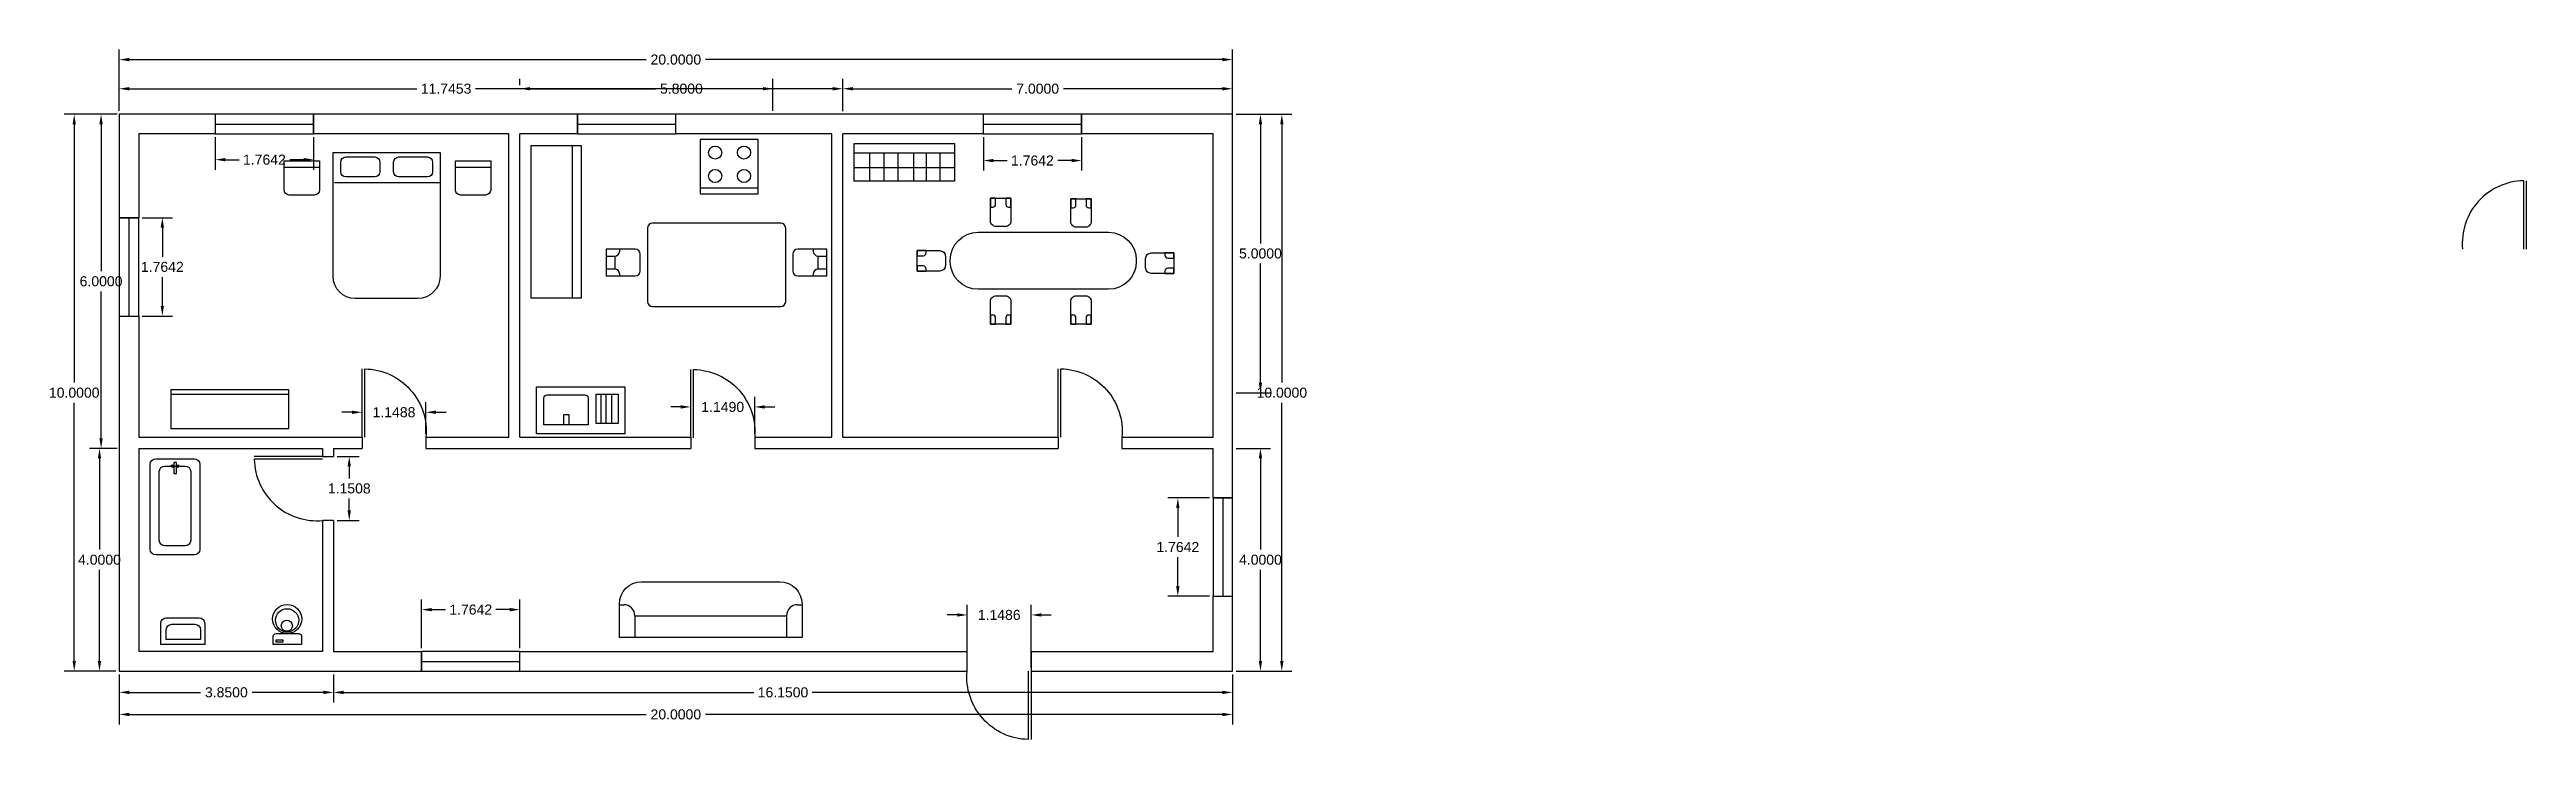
# Model space of a CAD drawing. Header units: millimetres. Extents: x 6.3 to 50.8, y 1.3 to 13.7.
import ezdxf

# ---------------------------------------------------------------- set-up
doc = ezdxf.new("R2010")
doc.units = ezdxf.units.MM
doc.header["$MEASUREMENT"] = 0
for name, color, linetype in [('Baie', 231, 'Continuous'), ('Bucatarie', 220, 'Continuous'), ('CamerBirouri', 34, 'Continuous'), ('cote', 140, 'Continuous'), ('fereastra', 30, 'Continuous'), ('MobilierDormitor', 10, 'Continuous'), ('MobilierLiving', 80, 'Continuous')]:
    doc.layers.add(name, color=color, linetype=linetype)
doc.layers.add('pereti', color=7, linetype='Continuous', true_color=0xfaf73d)
doc.styles.get("Standard").update_dxf_attribs({"font": 'arial.ttf'})
doc.dimstyles.get("Standard").update_dxf_attribs({"dimtxt": 0.18, "dimasz": 0.18, "dimexe": 0.18, "dimexo": 0.0625, "dimgap": 0.09, "dimtad": 0, "dimtih": 1, "dimtoh": 1, "dimdec": 4, "dimzin": 0, "dimdsep": 46, "dimtxsty": 'Standard', "dimcen": 0.09, "dimadec": 0, "dimazin": 0, "dimtfac": 1, "dimtdec": 4, "dimtofl": 0, "dimtmove": 0, "dimatfit": 3, "dimfxl": 1, "dimtolj": 1, "dimtzin": 0, "dimarcsym": 0})

# ---------------------------------------------------------------- blocks, each defined once
blk = doc.blocks.new('*D1')
at = {"layer": 'cote', "color": 0, "lineweight": -2, "transparency": 16777216}
for p, q in [((7.513, 12.596), (7.513, 13.695)), ((7.693, 13.515), (16.978, 13.515)), ((27.333, 13.515), (18.048, 13.515)), ((27.513, 12.596), (27.513, 13.695))]:
    blk.add_line(p, q, dxfattribs=at)
at = {"layer": 'cote', "color": 0, "transparency": 16777216}
for points in [[(7.693, 13.545), (7.693, 13.485), (7.513, 13.515)], [(27.333, 13.545), (27.333, 13.485), (27.513, 13.515)]]:
    blk.add_solid(points, dxfattribs=at)
at = {"layer": 'Defpoints', "color": 0, "transparency": 16777216}
for p in [(27.513, 13.515), (7.513, 12.533), (27.513, 12.533)]:
    blk.add_point(p, dxfattribs=at)
at = {"layer": 'cote', "color": 0, "transparency": 16777216, "insert": (17.513, 13.515), "char_height": 0.18, "attachment_point": 5}
blk.add_mtext('\\A1;20.0000', dxfattribs=at)
blk = doc.blocks.new('*D2')
at = {"layer": 'cote', "color": 0, "lineweight": -2, "transparency": 16777216}
for p, q in [((7.513, 12.596), (7.513, 13.172)), ((7.693, 12.992), (12.861, 12.992)), ((19.078, 12.992), (13.911, 12.992)), ((19.258, 12.596), (19.258, 13.172))]:
    blk.add_line(p, q, dxfattribs=at)
at = {"layer": 'cote', "color": 0, "transparency": 16777216}
for points in [[(7.693, 13.022), (7.693, 12.962), (7.513, 12.992)], [(19.078, 13.022), (19.078, 12.962), (19.258, 12.992)]]:
    blk.add_solid(points, dxfattribs=at)
at = {"layer": 'Defpoints', "color": 0, "transparency": 16777216}
for p in [(19.258, 12.992), (7.513, 12.533), (19.258, 12.533)]:
    blk.add_point(p, dxfattribs=at)
at = {"layer": 'cote', "color": 0, "transparency": 16777216, "insert": (13.386, 12.992), "char_height": 0.18, "attachment_point": 5}
blk.add_mtext('\\A1;11.7453', dxfattribs=at)
blk = doc.blocks.new('*D3')
at = {"layer": 'cote', "color": 0, "lineweight": -2, "transparency": 16777216}
for p, q in [((14.713, 13.055), (14.713, 13.172)), ((14.893, 12.992), (17.15, 12.992)), ((20.333, 12.992), (18.076, 12.992)), ((20.513, 13.055), (20.513, 13.172))]:
    blk.add_line(p, q, dxfattribs=at)
at = {"layer": 'cote', "color": 0, "transparency": 16777216}
for points in [[(14.893, 13.022), (14.893, 12.962), (14.713, 12.992)], [(20.333, 13.022), (20.333, 12.962), (20.513, 12.992)]]:
    blk.add_solid(points, dxfattribs=at)
at = {"layer": 'Defpoints', "color": 0, "transparency": 16777216}
for p in [(14.713, 12.992), (20.513, 12.992), (20.513, 12.992)]:
    blk.add_point(p, dxfattribs=at)
at = {"layer": 'cote', "color": 0, "transparency": 16777216, "insert": (17.613, 12.992), "char_height": 0.18, "attachment_point": 5}
blk.add_mtext('\\A1;5.8000', dxfattribs=at)
blk = doc.blocks.new('*D4')
at = {"layer": 'cote', "color": 0, "lineweight": -2, "transparency": 16777216}
for p, q in [((20.513, 12.587), (20.513, 13.172)), ((20.693, 12.992), (23.55, 12.992)), ((27.333, 12.992), (24.476, 12.992)), ((27.513, 12.246), (27.513, 13.172))]:
    blk.add_line(p, q, dxfattribs=at)
at = {"layer": 'cote', "color": 0, "transparency": 16777216}
for points in [[(20.693, 13.022), (20.693, 12.962), (20.513, 12.992)], [(27.333, 13.022), (27.333, 12.962), (27.513, 12.992)]]:
    blk.add_solid(points, dxfattribs=at)
at = {"layer": 'Defpoints', "color": 0, "transparency": 16777216}
for p in [(27.513, 12.992), (20.513, 12.524), (27.513, 12.183)]:
    blk.add_point(p, dxfattribs=at)
at = {"layer": 'cote', "color": 0, "transparency": 16777216, "insert": (24.013, 12.992), "char_height": 0.18, "attachment_point": 5}
blk.add_mtext('\\A1;7.0000', dxfattribs=at)
blk = doc.blocks.new('*D5')
at = {"layer": 'cote', "color": 0, "lineweight": -2, "transparency": 16777216}
for p, q in [((7.451, 12.533), (6.525, 12.533)), ((6.705, 12.353), (6.705, 7.715)), ((6.705, 2.713), (6.705, 7.351)), ((7.451, 2.533), (6.525, 2.533))]:
    blk.add_line(p, q, dxfattribs=at)
at = {"layer": 'cote', "color": 0, "transparency": 16777216}
for points in [[(6.675, 12.353), (6.735, 12.353), (6.705, 12.533)], [(6.675, 2.713), (6.735, 2.713), (6.705, 2.533)]]:
    blk.add_solid(points, dxfattribs=at)
at = {"layer": 'Defpoints', "color": 0, "transparency": 16777216}
for p in [(6.705, 12.533), (7.513, 12.533), (7.513, 2.533)]:
    blk.add_point(p, dxfattribs=at)
at = {"layer": 'cote', "color": 0, "transparency": 16777216, "insert": (6.705, 7.533), "char_height": 0.18, "attachment_point": 5}
blk.add_mtext('\\A1;10.0000', dxfattribs=at)
blk = doc.blocks.new('*D6')
at = {"layer": 'cote', "color": 0, "lineweight": -2, "transparency": 16777216}
for p, q in [((7.479, 12.533), (7.007, 12.533)), ((7.187, 12.353), (7.187, 9.715)), ((7.187, 6.713), (7.187, 9.351)), ((7.479, 6.533), (7.007, 6.533))]:
    blk.add_line(p, q, dxfattribs=at)
at = {"layer": 'cote', "color": 0, "transparency": 16777216}
for points in [[(7.157, 12.353), (7.217, 12.353), (7.187, 12.533)], [(7.157, 6.713), (7.217, 6.713), (7.187, 6.533)]]:
    blk.add_solid(points, dxfattribs=at)
at = {"layer": 'Defpoints', "color": 0, "transparency": 16777216}
for p in [(7.541, 12.533), (7.187, 6.533), (7.541, 6.533)]:
    blk.add_point(p, dxfattribs=at)
at = {"layer": 'cote', "color": 0, "transparency": 16777216, "insert": (7.187, 9.533), "char_height": 0.18, "attachment_point": 5}
blk.add_mtext('\\A1;6.0000', dxfattribs=at)
blk = doc.blocks.new('*D7')
at = {"layer": 'cote', "color": 0, "lineweight": -2, "transparency": 16777216}
for p, q in [((7.451, 6.533), (6.979, 6.533)), ((7.159, 6.353), (7.159, 4.715)), ((7.159, 2.713), (7.159, 4.351)), ((7.451, 2.533), (6.979, 2.533))]:
    blk.add_line(p, q, dxfattribs=at)
at = {"layer": 'cote', "color": 0, "transparency": 16777216}
for points in [[(7.129, 6.353), (7.189, 6.353), (7.159, 6.533)], [(7.129, 2.713), (7.189, 2.713), (7.159, 2.533)]]:
    blk.add_solid(points, dxfattribs=at)
at = {"layer": 'Defpoints', "color": 0, "transparency": 16777216}
for p in [(7.513, 6.533), (7.159, 2.533), (7.513, 2.533)]:
    blk.add_point(p, dxfattribs=at)
at = {"layer": 'cote', "color": 0, "transparency": 16777216, "insert": (7.159, 4.533), "char_height": 0.18, "attachment_point": 5}
blk.add_mtext('\\A1;4.0000', dxfattribs=at)
blk = doc.blocks.new('*D8')
at = {"layer": 'cote', "color": 0, "lineweight": -2, "transparency": 16777216}
for p, q in [((7.513, 2.471), (7.513, 1.575)), ((27.513, 2.471), (27.513, 1.575)), ((7.693, 1.755), (16.978, 1.755)), ((27.333, 1.755), (18.048, 1.755))]:
    blk.add_line(p, q, dxfattribs=at)
at = {"layer": 'cote', "color": 0, "transparency": 16777216}
for points in [[(7.693, 1.785), (7.693, 1.725), (7.513, 1.755)], [(27.333, 1.785), (27.333, 1.725), (27.513, 1.755)]]:
    blk.add_solid(points, dxfattribs=at)
at = {"layer": 'Defpoints', "color": 0, "transparency": 16777216}
for p in [(7.513, 2.533), (27.513, 2.533), (27.513, 1.755)]:
    blk.add_point(p, dxfattribs=at)
at = {"layer": 'cote', "color": 0, "transparency": 16777216, "insert": (17.513, 1.755), "char_height": 0.18, "attachment_point": 5}
blk.add_mtext('\\A1;20.0000', dxfattribs=at)
blk = doc.blocks.new('*D13')
at = {"layer": 'cote', "color": 0, "lineweight": -2, "transparency": 16777216}
for p, q in [((27.576, 12.533), (28.579, 12.533)), ((28.399, 12.353), (28.399, 7.715)), ((28.399, 2.713), (28.399, 7.351)), ((27.576, 2.533), (28.579, 2.533))]:
    blk.add_line(p, q, dxfattribs=at)
at = {"layer": 'cote', "color": 0, "transparency": 16777216}
for points in [[(28.369, 12.353), (28.429, 12.353), (28.399, 12.533)], [(28.369, 2.713), (28.429, 2.713), (28.399, 2.533)]]:
    blk.add_solid(points, dxfattribs=at)
at = {"layer": 'Defpoints', "color": 0, "transparency": 16777216}
for p in [(27.513, 12.533), (28.399, 12.533), (27.513, 2.533)]:
    blk.add_point(p, dxfattribs=at)
at = {"layer": 'cote', "color": 0, "transparency": 16777216, "insert": (28.399, 7.533), "char_height": 0.18, "attachment_point": 5}
blk.add_mtext('\\A1;10.0000', dxfattribs=at)
blk = doc.blocks.new('*D14')
at = {"layer": 'cote', "color": 0, "lineweight": -2, "transparency": 16777216}
for p, q in [((27.576, 12.533), (28.195, 12.533)), ((28.015, 12.353), (28.015, 10.215)), ((28.015, 7.713), (28.015, 9.851)), ((27.576, 7.533), (28.195, 7.533))]:
    blk.add_line(p, q, dxfattribs=at)
at = {"layer": 'cote', "color": 0, "transparency": 16777216}
for points in [[(27.985, 12.353), (28.045, 12.353), (28.015, 12.533)], [(27.985, 7.713), (28.045, 7.713), (28.015, 7.533)]]:
    blk.add_solid(points, dxfattribs=at)
at = {"layer": 'Defpoints', "color": 0, "transparency": 16777216}
for p in [(27.513, 12.533), (27.513, 7.533), (28.015, 7.533)]:
    blk.add_point(p, dxfattribs=at)
at = {"layer": 'cote', "color": 0, "transparency": 16777216, "insert": (28.015, 10.033), "char_height": 0.18, "attachment_point": 5}
blk.add_mtext('\\A1;5.0000', dxfattribs=at)
blk = doc.blocks.new('*D15')
at = {"layer": 'cote', "color": 0, "lineweight": -2, "transparency": 16777216}
for p, q in [((27.576, 6.533), (28.195, 6.533)), ((28.015, 6.353), (28.015, 4.715)), ((28.015, 2.713), (28.015, 4.351)), ((27.576, 2.533), (28.195, 2.533))]:
    blk.add_line(p, q, dxfattribs=at)
at = {"layer": 'cote', "color": 0, "transparency": 16777216}
for points in [[(27.985, 6.353), (28.045, 6.353), (28.015, 6.533)], [(27.985, 2.713), (28.045, 2.713), (28.015, 2.533)]]:
    blk.add_solid(points, dxfattribs=at)
at = {"layer": 'Defpoints', "color": 0, "transparency": 16777216}
for p in [(27.513, 6.533), (28.015, 6.533), (27.513, 2.533)]:
    blk.add_point(p, dxfattribs=at)
at = {"layer": 'cote', "color": 0, "transparency": 16777216, "insert": (28.015, 4.533), "char_height": 0.18, "attachment_point": 5}
blk.add_mtext('\\A1;4.0000', dxfattribs=at)
blk = doc.blocks.new('*D16')
at = {"layer": 'cote', "color": 0, "lineweight": -2, "transparency": 16777216}
for p, q in [((7.513, 2.471), (7.513, 1.972)), ((11.363, 2.471), (11.363, 1.972)), ((7.693, 2.152), (8.975, 2.152)), ((11.183, 2.152), (9.901, 2.152))]:
    blk.add_line(p, q, dxfattribs=at)
at = {"layer": 'cote', "color": 0, "transparency": 16777216}
for points in [[(7.693, 2.182), (7.693, 2.122), (7.513, 2.152)], [(11.183, 2.182), (11.183, 2.122), (11.363, 2.152)]]:
    blk.add_solid(points, dxfattribs=at)
at = {"layer": 'Defpoints', "color": 0, "transparency": 16777216}
for p in [(7.513, 2.533), (11.363, 2.533), (11.363, 2.152)]:
    blk.add_point(p, dxfattribs=at)
at = {"layer": 'cote', "color": 0, "transparency": 16777216, "insert": (9.438, 2.152), "char_height": 0.18, "attachment_point": 5}
blk.add_mtext('\\A1;3.8500', dxfattribs=at)
blk = doc.blocks.new('*D17')
at = {"layer": 'cote', "color": 0, "lineweight": -2, "transparency": 16777216}
for p, q in [((11.363, 2.471), (11.363, 1.971)), ((27.513, 2.471), (27.513, 1.971)), ((11.543, 2.151), (18.913, 2.151)), ((27.333, 2.151), (19.963, 2.151))]:
    blk.add_line(p, q, dxfattribs=at)
at = {"layer": 'cote', "color": 0, "transparency": 16777216}
for points in [[(11.543, 2.181), (11.543, 2.121), (11.363, 2.151)], [(27.333, 2.181), (27.333, 2.121), (27.513, 2.151)]]:
    blk.add_solid(points, dxfattribs=at)
at = {"layer": 'Defpoints', "color": 0, "transparency": 16777216}
for p in [(11.363, 2.533), (27.513, 2.533), (27.513, 2.151)]:
    blk.add_point(p, dxfattribs=at)
at = {"layer": 'cote', "color": 0, "transparency": 16777216, "insert": (19.438, 2.151), "char_height": 0.18, "attachment_point": 5}
blk.add_mtext('\\A1;16.1500', dxfattribs=at)
blk = doc.blocks.new('usa')
at = {"layer": 'cote'}
for p, q in [((-0.065, -0.004), (-0.065, 1.224)), ((-0.015, -0.004), (-0.015, 1.224))]:
    blk.add_line(p, q, dxfattribs=at)
blk.add_arc((-0.045, 0.101), 1.123, 91.01, 185.3438, dxfattribs=at)
blk = doc.blocks.new('fereastra')
at = {"layer": 'fereastra'}
for p, q in [((0, 0.35), (-1.764, 0.35)), ((-1.764, 0.35), (-1.764, 0)), ((-1.764, 0.175), (0, 0.175)), ((-1.764, 0), (0, 0)), ((0, 0), (0, 0.35))]:
    blk.add_line(p, q, dxfattribs=at)
blk = doc.blocks.new('*D20')
at = {"layer": 'cote', "color": 0, "lineweight": -2, "transparency": 16777216}
for p, q in [((9.239, 12.121), (9.239, 11.538)), ((11.004, 12.121), (11.004, 11.538)), ((9.419, 11.718), (9.667, 11.718)), ((10.824, 11.718), (10.576, 11.718))]:
    blk.add_line(p, q, dxfattribs=at)
at = {"layer": 'cote', "color": 0, "transparency": 16777216}
for points in [[(9.419, 11.748), (9.419, 11.688), (9.239, 11.718)], [(10.824, 11.748), (10.824, 11.688), (11.004, 11.718)]]:
    blk.add_solid(points, dxfattribs=at)
at = {"layer": 'Defpoints', "color": 0, "transparency": 16777216}
for p in [(9.239, 12.183), (11.004, 12.183), (11.004, 11.718)]:
    blk.add_point(p, dxfattribs=at)
at = {"layer": 'cote', "color": 0, "transparency": 16777216, "insert": (10.122, 11.718), "char_height": 0.18, "attachment_point": 5}
blk.add_mtext('\\A1;1.7642', dxfattribs=at)
blk = doc.blocks.new('*D21')
at = {"layer": 'cote', "color": 0, "lineweight": -2, "transparency": 16777216}
for p, q in [((7.926, 10.674), (8.468, 10.674)), ((8.288, 10.494), (8.288, 9.974)), ((8.288, 9.09), (8.288, 9.61)), ((7.926, 8.91), (8.468, 8.91))]:
    blk.add_line(p, q, dxfattribs=at)
at = {"layer": 'cote', "color": 0, "transparency": 16777216}
for points in [[(8.258, 10.494), (8.318, 10.494), (8.288, 10.674)], [(8.258, 9.09), (8.318, 9.09), (8.288, 8.91)]]:
    blk.add_solid(points, dxfattribs=at)
at = {"layer": 'Defpoints', "color": 0, "transparency": 16777216}
for p in [(7.863, 10.674), (7.863, 8.91), (8.288, 8.91)]:
    blk.add_point(p, dxfattribs=at)
at = {"layer": 'cote', "color": 0, "transparency": 16777216, "insert": (8.288, 9.792), "char_height": 0.18, "attachment_point": 5}
blk.add_mtext('\\A1;1.7642', dxfattribs=at)
blk = doc.blocks.new('*D22')
at = {"layer": 'cote', "color": 0, "lineweight": -2, "transparency": 16777216}
for p, q in [((11.695, 7.182), (11.515, 7.182)), ((11.875, 6.796), (11.875, 7.362)), ((13.024, 6.796), (13.024, 7.362)), ((13.204, 7.182), (13.384, 7.182))]:
    blk.add_line(p, q, dxfattribs=at)
at = {"layer": 'cote', "color": 0, "transparency": 16777216}
for points in [[(11.695, 7.212), (11.695, 7.152), (11.875, 7.182)], [(13.204, 7.212), (13.204, 7.152), (13.024, 7.182)]]:
    blk.add_solid(points, dxfattribs=at)
at = {"layer": 'Defpoints', "color": 0, "transparency": 16777216}
for p in [(13.024, 7.182), (11.875, 6.733), (13.024, 6.733)]:
    blk.add_point(p, dxfattribs=at)
at = {"layer": 'cote', "color": 0, "transparency": 16777216, "insert": (12.45, 7.182), "char_height": 0.18, "attachment_point": 5}
blk.add_mtext('\\A1;1.1488', dxfattribs=at)
blk = doc.blocks.new('*D23')
at = {"layer": 'cote', "color": 0, "lineweight": -2, "transparency": 16777216}
for p, q in [((11.426, 6.389), (11.826, 6.389)), ((11.646, 6.209), (11.646, 5.995)), ((11.646, 5.418), (11.646, 5.631)), ((11.426, 5.238), (11.826, 5.238))]:
    blk.add_line(p, q, dxfattribs=at)
at = {"layer": 'cote', "color": 0, "transparency": 16777216}
for points in [[(11.616, 6.209), (11.676, 6.209), (11.646, 6.389)], [(11.616, 5.418), (11.676, 5.418), (11.646, 5.238)]]:
    blk.add_solid(points, dxfattribs=at)
at = {"layer": 'Defpoints', "color": 0, "transparency": 16777216}
for p in [(11.363, 6.389), (11.363, 5.238), (11.646, 5.238)]:
    blk.add_point(p, dxfattribs=at)
at = {"layer": 'cote', "color": 0, "transparency": 16777216, "insert": (11.646, 5.813), "char_height": 0.18, "attachment_point": 5}
blk.add_mtext('\\A1;1.1508', dxfattribs=at)
blk = doc.blocks.new('*D24')
at = {"layer": 'cote', "color": 0, "lineweight": -2, "transparency": 16777216}
for p, q in [((12.946, 2.946), (12.946, 3.817)), ((13.126, 3.637), (13.374, 3.637)), ((14.53, 3.637), (14.282, 3.637)), ((14.71, 2.946), (14.71, 3.817))]:
    blk.add_line(p, q, dxfattribs=at)
at = {"layer": 'cote', "color": 0, "transparency": 16777216}
for points in [[(13.126, 3.667), (13.126, 3.607), (12.946, 3.637)], [(14.53, 3.667), (14.53, 3.607), (14.71, 3.637)]]:
    blk.add_solid(points, dxfattribs=at)
at = {"layer": 'Defpoints', "color": 0, "transparency": 16777216}
for p in [(14.71, 3.637), (12.946, 2.883), (14.71, 2.883)]:
    blk.add_point(p, dxfattribs=at)
at = {"layer": 'cote', "color": 0, "transparency": 16777216, "insert": (13.828, 3.637), "char_height": 0.18, "attachment_point": 5}
blk.add_mtext('\\A1;1.7642', dxfattribs=at)
blk = doc.blocks.new('*D26')
at = {"layer": 'cote', "color": 0, "lineweight": -2, "transparency": 16777216}
for p, q in [((22.748, 2.596), (22.748, 3.722)), ((23.897, 2.596), (23.897, 3.722)), ((22.568, 3.542), (22.388, 3.542)), ((24.077, 3.542), (24.257, 3.542))]:
    blk.add_line(p, q, dxfattribs=at)
at = {"layer": 'cote', "color": 0, "transparency": 16777216}
for points in [[(22.568, 3.572), (22.568, 3.512), (22.748, 3.542)], [(24.077, 3.572), (24.077, 3.512), (23.897, 3.542)]]:
    blk.add_solid(points, dxfattribs=at)
at = {"layer": 'Defpoints', "color": 0, "transparency": 16777216}
for p in [(23.897, 3.542), (22.748, 2.533), (23.897, 2.533)]:
    blk.add_point(p, dxfattribs=at)
at = {"layer": 'cote', "color": 0, "transparency": 16777216, "insert": (23.322, 3.542), "char_height": 0.18, "attachment_point": 5}
blk.add_mtext('\\A1;1.1486', dxfattribs=at)
blk = doc.blocks.new('*D27')
at = {"layer": 'cote', "color": 0, "lineweight": -2, "transparency": 16777216}
for p, q in [((27.101, 5.643), (26.351, 5.643)), ((26.531, 5.463), (26.531, 4.943)), ((26.531, 4.059), (26.531, 4.579)), ((27.101, 3.879), (26.351, 3.879))]:
    blk.add_line(p, q, dxfattribs=at)
at = {"layer": 'cote', "color": 0, "transparency": 16777216}
for points in [[(26.501, 5.463), (26.561, 5.463), (26.531, 5.643)], [(26.501, 4.059), (26.561, 4.059), (26.531, 3.879)]]:
    blk.add_solid(points, dxfattribs=at)
at = {"layer": 'Defpoints', "color": 0, "transparency": 16777216}
for p in [(26.531, 5.643), (27.163, 5.643), (27.163, 3.879)]:
    blk.add_point(p, dxfattribs=at)
at = {"layer": 'cote', "color": 0, "transparency": 16777216, "insert": (26.531, 4.761), "char_height": 0.18, "attachment_point": 5}
blk.add_mtext('\\A1;1.7642', dxfattribs=at)
blk = doc.blocks.new('*D29')
at = {"layer": 'cote', "color": 0, "lineweight": -2, "transparency": 16777216}
for p, q in [((17.6, 7.277), (17.42, 7.277)), ((17.78, 6.796), (17.78, 7.457)), ((18.929, 6.796), (18.929, 7.457)), ((19.109, 7.277), (19.289, 7.277))]:
    blk.add_line(p, q, dxfattribs=at)
at = {"layer": 'cote', "color": 0, "transparency": 16777216}
for points in [[(17.6, 7.307), (17.6, 7.247), (17.78, 7.277)], [(19.109, 7.307), (19.109, 7.247), (18.929, 7.277)]]:
    blk.add_solid(points, dxfattribs=at)
at = {"layer": 'Defpoints', "color": 0, "transparency": 16777216}
for p in [(17.78, 7.277), (17.78, 6.733), (18.929, 6.733)]:
    blk.add_point(p, dxfattribs=at)
at = {"layer": 'cote', "color": 0, "transparency": 16777216, "insert": (18.355, 7.277), "char_height": 0.18, "attachment_point": 5}
blk.add_mtext('\\A1;1.1490', dxfattribs=at)
blk = doc.blocks.new('*D31')
at = {"layer": 'cote', "color": 0, "lineweight": -2, "transparency": 16777216}
for p, q in [((23.037, 12.121), (23.037, 11.522)), ((24.801, 12.121), (24.801, 11.522)), ((23.217, 11.702), (23.465, 11.702)), ((24.621, 11.702), (24.373, 11.702))]:
    blk.add_line(p, q, dxfattribs=at)
at = {"layer": 'cote', "color": 0, "transparency": 16777216}
for points in [[(23.217, 11.732), (23.217, 11.672), (23.037, 11.702)], [(24.621, 11.732), (24.621, 11.672), (24.801, 11.702)]]:
    blk.add_solid(points, dxfattribs=at)
at = {"layer": 'Defpoints', "color": 0, "transparency": 16777216}
for p in [(23.037, 12.183), (24.801, 12.183), (24.801, 11.702)]:
    blk.add_point(p, dxfattribs=at)
at = {"layer": 'cote', "color": 0, "transparency": 16777216, "insert": (23.919, 11.702), "char_height": 0.18, "attachment_point": 5}
blk.add_mtext('\\A1;1.7642', dxfattribs=at)
blk = doc.blocks.new('scauneBirou')
at = {"layer": 'CamerBirouri'}
for points in [[(0, 0.367), (0.408, 0.367, -0.414214), (0.508, 0.267), (0.508, 0.1, -0.414214), (0.408, 0), (0, 0)], [(0, 0.275), (0.111, 0.275, 0.414214), (0.161, 0.325), (0.161, 0.367), (0, 0.367)], [(0, 0), (0.161, 0), (0.161, 0.042, 0.414214), (0.111, 0.092), (0, 0.092)]]:
    blk.add_lwpolyline(points, format="xyb", close=True, dxfattribs=at)

msp = doc.modelspace()

# ---------------------------------------------------------------- linework, layer by layer
at = {"layer": 'Baie'}
for points in [[(8.16869, 6.34557), (8.862, 6.34557, -0.41421356), (8.962, 6.24557), (8.962, 4.71957, -0.41421356), (8.862, 4.61957), (8.16869, 4.61957, -0.41421356), (8.06869, 4.71957), (8.06869, 6.24557, -0.41421356)], [(8.33325, 6.21641), (8.69744, 6.21641, -0.41421356), (8.79744, 6.11641), (8.79744, 4.88395, -0.41421356), (8.69744, 4.78395), (8.33325, 4.78395, -0.41421356), (8.23325, 4.88395), (8.23325, 6.11641, -0.41421356)], [(8.35875, 3.49119), (8.9502, 3.49119, -0.41421356), (9.0502, 3.39119), (9.0502, 3.0137), (8.25875, 3.0137), (8.25875, 3.39119, -0.41421356)], [(8.45831, 3.37455), (8.87339, 3.37455, -0.41421356), (8.97339, 3.27455), (8.97339, 3.10196), (8.35831, 3.10196), (8.35831, 3.27455, -0.41421356)], [(10.33094, 3.20814), (10.73946, 3.20814, -0.41421356), (10.78946, 3.15814), (10.78946, 3.0133), (10.28094, 3.0133), (10.28094, 3.15814, -0.41421356)]]:
    msp.add_lwpolyline(points, format="xyb", close=True, dxfattribs=at)
for points in [[(8.54321, 6.2794), (8.49163, 6.2794), (8.49163, 6.07992), (8.54321, 6.07992)], [(10.33214, 3.09442), (10.45422, 3.09442), (10.45422, 3.052), (10.33214, 3.052)]]:
    msp.add_lwpolyline(points, close=True, dxfattribs=at)
for centre, radius in [((8.47056, 6.21641), 0.02372), ((8.56356, 6.21641), 0.02372), ((10.53079, 3.46907), 0.26159), ((10.5285, 3.4457), 0.20863), ((10.52465, 3.3476), 0.09956)]:
    msp.add_circle(centre, radius, dxfattribs=at)
at = {"layer": 'Bucatarie'}
for p, q in [((17.95157, 12.07938), (17.95157, 11.10568)), ((18.99131, 12.07938), (17.95157, 12.07938)), ((18.99131, 11.10568), (18.99131, 12.07938)), ((15.65651, 9.24702), (15.65651, 11.96153)), ((17.95157, 11.21461), (18.99251, 11.21461)), ((17.95157, 11.10568), (18.99131, 11.10568)), ((17.00492, 10.48906), (17.00492, 9.16955)), ((19.39636, 10.57906), (17.09492, 10.57906)), ((19.48636, 9.16955), (19.48636, 10.48906)), ((16.25946, 10.10983), (16.25946, 9.63039)), ((16.78217, 10.10983), (16.25946, 10.10983)), ((16.41479, 9.9865), (16.41479, 9.75372)), ((16.87217, 9.72039), (16.87217, 10.01983)), ((19.61337, 10.01983), (19.61337, 9.72039)), ((20.22608, 10.10983), (19.70337, 10.10983)), ((20.07075, 9.75372), (20.07075, 9.9865)), ((20.22608, 9.63039), (20.22608, 10.10983)), ((16.25946, 9.63039), (16.78217, 9.63039)), ((19.70337, 9.63039), (20.22608, 9.63039)), ((17.09492, 9.07955), (19.39636, 9.07955)), ((15.49852, 6.95336), (15.49852, 7.14274)), ((15.49852, 7.14274), (15.59332, 7.14274)), ((15.59332, 7.14274), (15.59332, 6.9744)), ((16.1677, 7.50359), (16.1677, 6.98069)), ((16.25291, 7.5117), (16.25291, 6.98069)), ((16.35436, 7.50359), (16.35436, 6.98475))]:
    msp.add_line(p, q, dxfattribs=at)
for points in [[(15.82077, 11.96634), (14.9093, 11.96634), (14.9093, 9.23486), (15.82077, 9.23486)], [(15.00904, 7.63891), (16.59956, 7.63891), (16.59956, 6.79516), (15.00904, 6.79516)], [(16.08315, 7.50479), (16.47562, 7.50479), (16.47562, 6.97863), (16.08315, 6.97863)]]:
    msp.add_lwpolyline(points, close=True, dxfattribs=at)
for points in [[(16.25946, 9.9865), (16.41479, 9.9865, 0.41421356), (16.50479, 10.0765), (16.50479, 10.10983), (16.25946, 10.10983)], [(20.22608, 10.10983), (19.98075, 10.10983), (19.98075, 10.0765, 0.41421356), (20.07075, 9.9865), (20.22608, 9.9865)], [(16.25946, 9.63039), (16.50479, 9.63039), (16.50479, 9.66372, 0.41421356), (16.41479, 9.75372), (16.25946, 9.75372)], [(20.22608, 9.75372), (20.07075, 9.75372, 0.41421356), (19.98075, 9.66372), (19.98075, 9.63039), (20.22608, 9.63039)], [(15.2033, 7.49448), (15.87856, 7.49448, -0.41421356), (15.93856, 7.43448), (15.93856, 6.95799), (15.1433, 6.95799), (15.1433, 7.43448, -0.41421356)]]:
    msp.add_lwpolyline(points, format="xyb", close=True, dxfattribs=at)
for centre in [(18.22018, 11.84584), (18.7372, 11.84584), (18.22018, 11.42502), (18.7372, 11.42502)]:
    msp.add_circle(centre, 0.11764, dxfattribs=at)
for centre, start, end in [((17.09492, 10.48906), 90, 180), ((19.39636, 10.48906), 0, 90), ((16.78217, 10.01983), 0, 90), ((19.70337, 10.01983), 90, 180), ((16.78217, 9.72039), 270, 0), ((19.70337, 9.72039), 180, 270), ((17.09492, 9.16955), 180, 270), ((19.39636, 9.16955), 270, 0)]:
    msp.add_arc(centre, 0.09, start, end, dxfattribs=at)
at = {"layer": 'CamerBirouri'}
for p, q in [((20.71314, 11.83944), (22.51626, 11.83944)), ((20.71314, 11.57475), (22.52272, 11.57475)), ((20.99104, 11.83944), (20.99104, 11.32942)), ((21.2509, 11.83944), (21.2509, 11.33798)), ((21.5016, 11.83944), (21.5016, 11.32942)), ((21.7796, 12.01398), (21.7796, 12.00766)), ((21.7796, 11.83944), (21.7796, 11.32742)), ((22.01216, 11.83944), (22.01216, 11.32942)), ((22.25543, 12.01398), (22.25543, 12.00766)), ((22.25543, 11.83944), (22.25543, 11.32742))]:
    msp.add_line(p, q, dxfattribs=at)
msp.add_lwpolyline([(20.71442, 12.00766), (22.51708, 12.00766), (22.51708, 11.33103), (20.71442, 11.33103)], close=True, dxfattribs=at)
msp.add_lwpolyline([(22.94165, 10.41371), (25.28507, 10.41371, -0.41421356), (25.78507, 9.91371), (25.78507, 9.89021, -0.41421356), (25.28507, 9.39021), (22.94165, 9.39021, -0.41421356), (22.44165, 9.89021), (22.44165, 9.91371, -0.41421356)], format="xyb", close=True, dxfattribs=at)
at = {"layer": 'MobilierDormitor'}
for p, q in [((10.47842, 11.58122), (11.11162, 11.58122)), ((13.55275, 11.58122), (14.18595, 11.58122)), ((11.38207, 11.30869), (13.27501, 11.30869)), ((8.44309, 7.50469), (10.55704, 7.50469))]:
    msp.add_line(p, q, dxfattribs=at)
for points in [[(10.47814, 11.69942), (11.11204, 11.69942), (11.11204, 11.17309, -0.41421356), (11.02204, 11.08309), (10.56814, 11.08309, -0.41421356), (10.47814, 11.17309)], [(11.35426, 11.84887), (13.27793, 11.84887), (13.27793, 9.62475, -0.41421356), (12.87793, 9.22475), (11.75426, 9.22475, -0.41421356), (11.35426, 9.62475)], [(11.58473, 11.76609), (12.10399, 11.76609, -0.41421356), (12.19399, 11.67609), (12.19399, 11.49886, -0.41421356), (12.10399, 11.40886), (11.58473, 11.40886, -0.41421356), (11.49473, 11.49886), (11.49473, 11.67609, -0.41421356)], [(12.53304, 11.76609), (13.0523, 11.76609, -0.41421356), (13.1423, 11.67609), (13.1423, 11.49886, -0.41421356), (13.0523, 11.40886), (12.53304, 11.40886, -0.41421356), (12.44304, 11.49886), (12.44304, 11.67609, -0.41421356)], [(13.55247, 11.69942), (14.18637, 11.69942), (14.18637, 11.17309, -0.41421356), (14.09637, 11.08309), (13.64247, 11.08309, -0.41421356), (13.55247, 11.17309)]]:
    msp.add_lwpolyline(points, format="xyb", close=True, dxfattribs=at)
msp.add_lwpolyline([(8.44606, 7.5897), (10.55728, 7.5897), (10.55728, 6.88671), (8.44606, 6.88671)], close=True, dxfattribs=at)
at = {"layer": 'MobilierLiving'}
for p, q in [((16.4988, 3.72605), (16.57713, 3.72605)), ((19.70084, 3.72605), (19.77917, 3.72605)), ((16.77713, 3.52605), (16.77713, 3.14018)), ((16.77713, 3.52605), (19.50084, 3.52605)), ((19.50084, 3.52605), (19.50084, 3.14018))]:
    msp.add_line(p, q, dxfattribs=at)
msp.add_lwpolyline([(16.89887, 4.13795), (19.37973, 4.13795, -0.41421356), (19.77973, 3.73795), (19.77973, 3.13753), (16.49887, 3.13753), (16.49887, 3.73795, -0.41421356)], format="xyb", close=True, dxfattribs=at)
for centre, start, end in [((16.57713, 3.52605), 0, 90), ((19.70084, 3.52605), 90, 180)]:
    msp.add_arc(centre, 0.2, start, end, dxfattribs=at)
at = {"layer": 'pereti'}
for p, q in [((7.513, 12.53325), (7.513, 10.67437)), ((7.513, 12.53325), (7.513, 10.67437)), ((7.513, 12.53325), (7.513, 10.67437)), ((9.23947, 12.53325), (7.513, 12.53325)), ((9.23947, 12.53325), (9.23947, 12.18325)), ((15.74883, 12.53325), (11.00364, 12.53325)), ((11.00364, 12.53325), (11.00364, 12.18325)), ((15.74883, 12.18325), (15.74883, 12.53325)), ((23.03666, 12.53325), (17.513, 12.53325)), ((17.513, 12.18325), (17.513, 12.53325)), ((23.03666, 12.53325), (23.03666, 12.18325)), ((27.513, 12.53325), (24.80083, 12.53325)), ((24.80083, 12.53325), (24.80083, 12.18325)), ((27.513, 5.64317), (27.513, 12.53325)), ((7.863, 12.18325), (7.863, 10.67437)), ((9.23947, 12.18325), (7.863, 12.18325)), ((14.513, 12.18325), (11.00364, 12.18325)), ((14.513, 6.73325), (14.513, 12.18325)), ((14.713, 6.73325), (14.713, 12.18325)), ((15.74883, 12.18325), (14.713, 12.18325)), ((20.313, 12.18325), (17.513, 12.18325)), ((20.313, 6.73325), (20.313, 12.18325)), ((20.513, 6.73325), (20.513, 12.18325)), ((23.03666, 12.18325), (20.513, 12.18325)), ((27.163, 12.18325), (24.80083, 12.18325)), ((27.163, 6.73325), (27.163, 12.18325)), ((7.513, 10.67437), (7.863, 10.67437)), ((7.513, 8.9102), (7.513, 6.53325)), ((7.513, 8.9102), (7.513, 6.53325)), ((7.513, 8.9102), (7.513, 2.53325)), ((7.513, 8.9102), (7.863, 8.9102)), ((7.863, 8.9102), (7.863, 6.73325)), ((7.863, 6.73325), (11.87546, 6.73325)), ((7.863, 6.73325), (11.87546, 6.73325)), ((11.87546, 6.73325), (11.8756, 6.53325)), ((13.02424, 6.73325), (14.513, 6.73325)), ((13.02424, 6.73325), (13.02424, 6.53325)), ((14.713, 6.73325), (17.78036, 6.73325)), ((17.78036, 6.73325), (17.78086, 6.53325)), ((18.92931, 6.73325), (20.313, 6.73325)), ((18.92931, 6.73325), (18.92931, 6.53325)), ((20.513, 6.73325), (24.37895, 6.73325)), ((24.37895, 6.73325), (24.37909, 6.53325)), ((25.52773, 6.73325), (27.163, 6.73325)), ((25.52773, 6.73325), (25.52773, 6.53325)), ((7.863, 6.53325), (7.863, 2.88325)), ((7.863, 6.53325), (11.163, 6.53325)), ((11.163, 6.53325), (11.163, 6.38861)), ((11.163, 6.38861), (11.363, 6.38861)), ((11.363, 6.53325), (11.8756, 6.53325)), ((11.363, 6.53325), (11.363, 6.38861)), ((13.02424, 6.53325), (17.78086, 6.53325)), ((18.92931, 6.53325), (20.513, 6.53325)), ((20.513, 6.53325), (24.37909, 6.53325)), ((25.52773, 6.53325), (27.163, 6.53325)), ((27.163, 5.64317), (27.163, 6.53325)), ((27.163, 5.64317), (27.513, 5.64317)), ((11.163, 5.2426), (11.163, 2.88325)), ((11.363, 5.23784), (11.16304, 5.23784)), ((11.363, 5.23784), (11.363, 2.88325)), ((27.163, 2.88325), (27.163, 3.879)), ((27.163, 3.879), (27.513, 3.879)), ((27.513, 2.53325), (27.513, 3.879)), ((11.163, 2.88325), (7.863, 2.88325)), ((11.363, 2.88325), (12.94586, 2.88325)), ((12.94586, 2.53325), (12.94586, 2.88325)), ((14.71003, 2.88325), (22.74811, 2.88325)), ((14.71003, 2.53325), (14.71003, 2.88325)), ((22.74811, 2.53325), (22.74811, 2.88325)), ((23.89675, 2.88325), (27.163, 2.88325)), ((23.89675, 2.88325), (23.89675, 2.53325)), ((7.513, 2.53325), (12.94586, 2.53325)), ((14.71003, 2.53325), (22.74811, 2.53325)), ((23.89675, 2.53325), (27.513, 2.53325))]:
    msp.add_line(p, q, dxfattribs=at)

# ---------------------------------------------------------------- block references
at = {"layer": 'CamerBirouri'}
for p, rotation in [((23.1662, 11.02545), 270), ((24.60833, 11.01453), 270), ((26.46108, 10.04323), 180), ((23.53312, 8.76635), 90), ((24.97525, 8.76635), 90)]:
    msp.add_blockref('scauneBirou', p, dxfattribs=dict(at, rotation=rotation))
msp.add_blockref('scauneBirou', (21.8481, 9.71773), dxfattribs=at)
at = {"layer": 'cote'}
for p in [(11.00364, 12.18325), (17.513, 12.18325), (24.80083, 12.18325), (14.71003, 2.53325)]:
    msp.add_blockref('fereastra', p, dxfattribs=at)
at = {"layer": 'fereastra', "rotation": 270}
for p in [(7.513, 8.9102), (27.163, 3.879)]:
    msp.add_blockref('fereastra', p, dxfattribs=at)
at = {"layer": 'pereti'}
msp.add_blockref('usa', (50.77352, 10.11647), dxfattribs=at)
at = {"layer": 'pereti', "xscale": -1}
for p in [(11.86072, 6.73741), (17.76643, 6.72694), (24.3636, 6.73874)]:
    msp.add_blockref('usa', p, dxfattribs=at)
at = {"layer": 'pereti', "rotation": 90}
msp.add_blockref('usa', (11.16345, 6.40168), dxfattribs=at)
at = {"layer": 'pereti', "xscale": -1, "rotation": 180}
msp.add_blockref('usa', (23.90923, 2.52969), dxfattribs=at)

# ---------------------------------------------------------------- dimensions: what is measured, and where the dimension line sits
at = {"layer": 'cote'}
dim = msp.add_linear_dim(base=(27.513, 13.51549), p1=(7.513, 12.53325), p2=(27.513, 12.53325), dimstyle='Standard', dxfattribs=at)
dim.commit()
dim.dimension.update_dxf_attribs({"geometry": '*D1', "text_midpoint": (17.513, 13.51549), "dimtype": 160})
for base, p1, p2, picture, middle in [((19.25832, 12.99203), (7.513, 12.53325), (19.25832, 12.53325), '*D2', (13.38566, 12.99203)), ((20.513, 12.99203), (14.713, 12.99203), (20.513, 12.99203), '*D3', (17.613, 12.99203)), ((27.513, 12.99203), (20.513, 12.52448), (27.513, 12.18325), '*D4', (24.013, 12.99203)), ((11.00364, 11.71815), (9.23947, 12.18325), (11.00364, 12.18325), '*D20', (10.12155, 11.71815)), ((24.80083, 11.70197), (23.03666, 12.18325), (24.80083, 12.18325), '*D31', (23.91875, 11.70197)), ((13.02424, 7.18175), (11.87546, 6.73325), (13.02424, 6.73325), '*D22', (12.44985, 7.18175)), ((17.780359, 7.276912), (18.929313, 6.733254), (17.780359, 6.733254), '*D29', (18.354836, 7.276912)), ((14.71003, 3.63695), (12.94586, 2.88325), (14.71003, 2.88325), '*D24', (13.82794, 3.63695)), ((23.89675, 3.54179), (22.74811, 2.53325), (23.89675, 2.53325), '*D26', (23.32243, 3.54179)), ((27.513, 1.75516), (7.513, 2.53325), (27.513, 2.53325), '*D8', (17.513, 1.75516)), ((11.363, 2.15218), (7.513, 2.53325), (11.363, 2.53325), '*D16', (9.438, 2.15218)), ((27.513, 2.15101), (11.363, 2.53325), (27.513, 2.53325), '*D17', (19.438, 2.15101))]:
    dim = msp.add_linear_dim(base=base, p1=p1, p2=p2, dimstyle='Standard', dxfattribs=at)
    dim.commit()
    dim.dimension.update_dxf_attribs({"geometry": picture, "text_midpoint": middle})
for base, p1, p2, picture, middle in [((6.70463, 12.53325), (7.513, 2.53325), (7.513, 12.53325), '*D5', (6.70463, 7.53325)), ((7.1869, 6.53325), (7.54113, 12.53325), (7.54113, 6.53325), '*D6', (7.1869, 9.53325)), ((28.39902, 12.53325), (27.513, 2.53325), (27.513, 12.53325), '*D13', (28.39902, 7.53325)), ((28.01474, 7.53325), (27.513, 12.53325), (27.513, 7.53325), '*D14', (28.01474, 10.03325)), ((8.28826, 8.9102), (7.863, 10.67437), (7.863, 8.9102), '*D21', (8.28826, 9.79228)), ((7.15878, 2.53325), (7.513, 6.53325), (7.513, 2.53325), '*D7', (7.15878, 4.53325)), ((11.64634, 5.23784), (11.363, 6.38861), (11.363, 5.23784), '*D23', (11.64634, 5.81322)), ((28.01474, 6.53325), (27.513, 2.53325), (27.513, 6.53325), '*D15', (28.01474, 4.53325)), ((26.53144, 5.64317), (27.163, 3.879), (27.163, 5.64317), '*D27', (26.53144, 4.76109))]:
    dim = msp.add_linear_dim(base=base, p1=p1, p2=p2, angle=90, dimstyle='Standard', dxfattribs=at)
    dim.commit()
    dim.dimension.update_dxf_attribs({"geometry": picture, "text_midpoint": middle})

doc.saveas('drawing.dxf')
